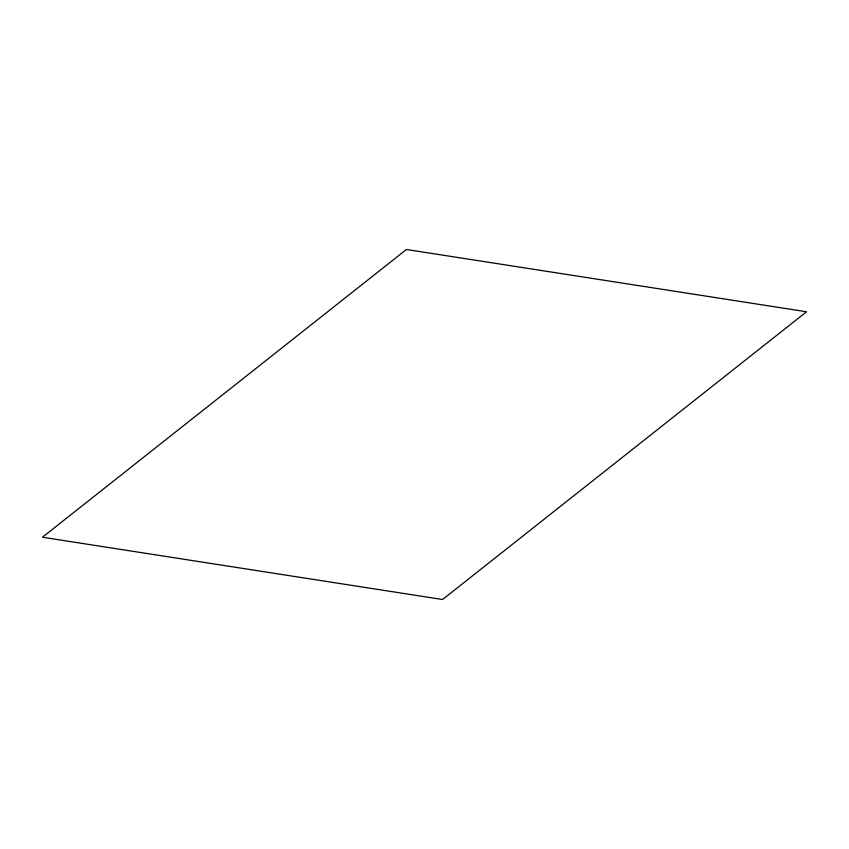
<?xml version="1.0" encoding="UTF-8"?>
<svg xmlns="http://www.w3.org/2000/svg" width="849" height="849" viewBox="0 0 849 849"><rect width="100%" height="100%" fill="white"/><g stroke="black" fill="none" stroke-linecap="round" stroke-linejoin="round"><path stroke-width="1.27" d="M406.427 249.489L42.45 537.237L442.573 599.511L806.55 311.763L406.427 249.489"/></g></svg>
